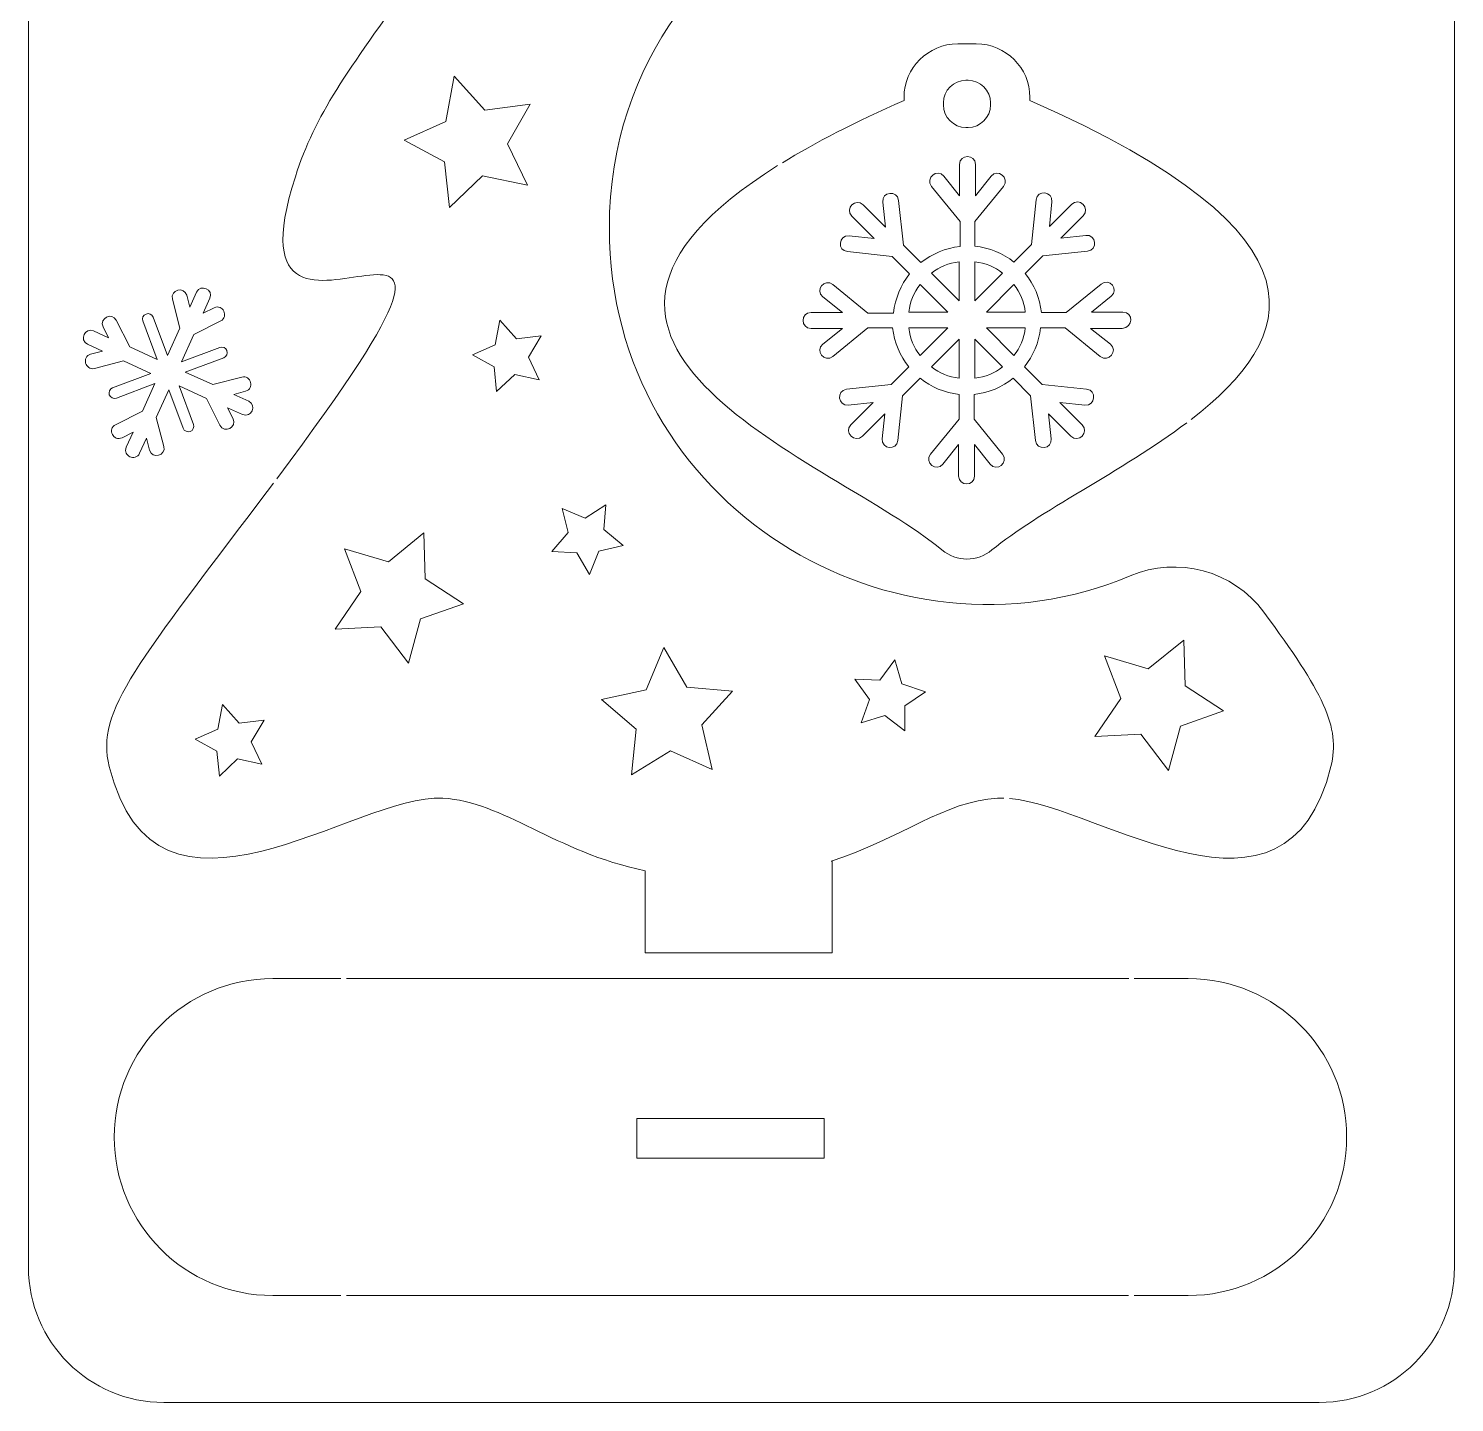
# Model space of a CAD drawing. Header units: inches. Extents: x -202 to -88, y 205 to 408.
# Drawn here: x -202 to -87.7, y 204.9 to 315 of the extents above; entities that cross this region are included whole.
import ezdxf

# ---------------------------------------------------------------- set-up
doc = ezdxf.new("R2010")
doc.units = ezdxf.units.IN
doc.header["$MEASUREMENT"] = 0
doc.layers.add('_U+0421_U+043B_U+043E_U+0439 1', color=7, linetype='Continuous')

# ---------------------------------------------------------------- blocks, each defined once
blk = doc.blocks.new('block 9')
at = {"layer": '_U+0421_U+043B_U+043E_U+0439 1', "color": 7, "lineweight": 5, "true_color": 0xffffff}
for points, knots in [([(-114.27, 292.25), (-114.27, 292.25), (-116.79, 292.25), (-116.79, 292.25), (-116.79, 292.25), (-115.21, 293.52), (-115.21, 293.52), (-114.55, 294.04), (-115.35, 295.03), (-116.02, 294.5), (-116.02, 294.5), (-118.83, 292.22), (-118.83, 292.22), (-118.83, 292.22), (-120.8, 292.22), (-120.8, 292.22), (-120.94, 293.41), (-121.4, 294.46), (-122.1, 295.34), (-122.1, 295.34), (-120.69, 296.75), (-120.69, 296.75), (-120.69, 296.75), (-117.11, 297.13), (-117.11, 297.13), (-116.27, 297.24), (-116.41, 298.5), (-117.25, 298.4), (-117.25, 298.4), (-119.25, 298.19), (-119.25, 298.19), (-119.25, 298.19), (-117.46, 299.98), (-117.46, 299.98), (-116.87, 300.58), (-117.78, 301.49), (-118.38, 300.89), (-118.38, 300.89), (-120.17, 299.1), (-120.17, 299.1), (-120.17, 299.1), (-119.96, 301.1), (-119.96, 301.1), (-119.89, 301.95), (-121.15, 302.09), (-121.22, 301.24), (-121.22, 301.24), (-121.61, 297.66), (-121.61, 297.66), (-121.61, 297.66), (-123.01, 296.26), (-123.01, 296.26), (-123.89, 296.96), (-124.98, 297.41), (-126.14, 297.55), (-126.14, 297.55), (-126.14, 299.52), (-126.14, 299.52), (-126.14, 299.52), (-123.85, 302.33), (-123.85, 302.33), (-123.33, 303), (-124.31, 303.81), (-124.84, 303.14), (-124.84, 303.14), (-126.1, 301.56), (-126.1, 301.56), (-126.1, 301.56), (-126.1, 304.09), (-126.1, 304.09), (-126.1, 304.93), (-127.37, 304.93), (-127.37, 304.09), (-127.37, 304.09), (-127.37, 301.56), (-127.37, 301.56), (-127.37, 301.56), (-128.63, 303.14), (-128.63, 303.14), (-129.16, 303.81), (-130.14, 303), (-129.62, 302.33), (-129.62, 302.33), (-127.33, 299.52), (-127.33, 299.52), (-127.33, 299.52), (-127.33, 297.52), (-127.33, 297.52), (-128.49, 297.38), (-129.58, 296.92), (-130.46, 296.22), (-130.46, 296.22), (-131.86, 297.62), (-131.86, 297.62), (-131.86, 297.62), (-132.25, 301.21), (-132.25, 301.21), (-132.35, 302.05), (-133.62, 301.91), (-133.51, 301.07), (-133.51, 301.07), (-133.3, 299.06), (-133.3, 299.06), (-133.3, 299.06), (-135.09, 300.86), (-135.09, 300.86), (-135.69, 301.45), (-136.6, 300.54), (-136.01, 299.94), (-136.01, 299.94), (-134.22, 298.15), (-134.22, 298.15), (-134.22, 298.15), (-136.22, 298.36), (-136.22, 298.36), (-137.06, 298.43), (-137.2, 297.17), (-136.36, 297.1), (-136.36, 297.1), (-132.78, 296.71), (-132.78, 296.71), (-132.78, 296.71), (-131.37, 295.31), (-131.37, 295.31), (-132.07, 294.43), (-132.53, 293.37), (-132.67, 292.18), (-132.67, 292.18), (-134.71, 292.18), (-134.71, 292.18), (-134.71, 292.18), (-137.52, 294.46), (-137.52, 294.46), (-138.19, 294.99), (-138.99, 294.01), (-138.33, 293.48), (-138.33, 293.48), (-136.75, 292.22), (-136.75, 292.22), (-136.75, 292.22), (-139.27, 292.22), (-139.27, 292.22), (-140.12, 292.22), (-140.12, 290.95), (-139.27, 290.95), (-139.27, 290.95), (-136.75, 290.95), (-136.75, 290.95), (-136.75, 290.95), (-138.33, 289.69), (-138.33, 289.69), (-138.99, 289.16), (-138.19, 288.18), (-137.52, 288.7), (-137.52, 288.7), (-134.71, 290.99), (-134.71, 290.99), (-134.71, 290.99), (-132.74, 290.99), (-132.74, 290.99), (-132.6, 289.83), (-132.14, 288.74), (-131.44, 287.86), (-131.44, 287.86), (-132.85, 286.46), (-132.85, 286.46), (-132.85, 286.46), (-136.43, 286.07), (-136.43, 286.07), (-137.27, 285.96), (-137.13, 284.7), (-136.29, 284.8), (-136.29, 284.8), (-134.29, 285.02), (-134.29, 285.02), (-134.29, 285.02), (-136.08, 283.22), (-136.08, 283.22), (-136.67, 282.63), (-135.76, 281.71), (-135.16, 282.31), (-135.16, 282.31), (-133.37, 284.1), (-133.37, 284.1), (-133.37, 284.1), (-133.58, 282.1), (-133.58, 282.1), (-133.65, 281.26), (-132.39, 281.12), (-132.32, 281.96), (-132.32, 281.96), (-131.93, 285.54), (-131.93, 285.54), (-131.93, 285.54), (-130.53, 286.95), (-130.53, 286.95), (-129.65, 286.24), (-128.56, 285.79), (-127.4, 285.65), (-127.4, 285.65), (-127.4, 283.68), (-127.4, 283.68), (-127.4, 283.68), (-129.69, 280.87), (-129.69, 280.87), (-130.21, 280.2), (-129.23, 279.4), (-128.7, 280.06), (-128.7, 280.06), (-127.44, 281.64), (-127.44, 281.64), (-127.44, 281.64), (-127.44, 279.11), (-127.44, 279.11), (-127.44, 278.27), (-126.17, 278.27), (-126.17, 279.11), (-126.17, 279.11), (-126.17, 281.64), (-126.17, 281.64), (-126.17, 281.64), (-124.91, 280.06), (-124.91, 280.06), (-124.38, 279.4), (-123.4, 280.2), (-123.92, 280.87), (-123.92, 280.87), (-126.21, 283.68), (-126.21, 283.68), (-126.21, 283.68), (-126.21, 285.65), (-126.21, 285.65), (-125.01, 285.79), (-123.96, 286.24), (-123.08, 286.95), (-123.08, 286.95), (-121.68, 285.54), (-121.68, 285.54), (-121.68, 285.54), (-121.29, 281.96), (-121.29, 281.96), (-121.19, 281.12), (-119.92, 281.26), (-120.03, 282.1), (-120.03, 282.1), (-120.24, 284.1), (-120.24, 284.1), (-120.24, 284.1), (-118.45, 282.31), (-118.45, 282.31), (-117.85, 281.71), (-116.94, 282.63), (-117.53, 283.22), (-117.53, 283.22), (-119.32, 285.02), (-119.32, 285.02), (-119.32, 285.02), (-117.32, 284.8), (-117.32, 284.8), (-116.48, 284.73), (-116.34, 286), (-117.18, 286.07), (-117.18, 286.07), (-120.76, 286.46), (-120.76, 286.46), (-120.76, 286.46), (-122.17, 287.86), (-122.17, 287.86), (-121.47, 288.74), (-121.01, 289.83), (-120.87, 290.99), (-120.87, 290.99), (-118.9, 290.99), (-118.9, 290.99), (-118.9, 290.99), (-116.09, 288.7), (-116.09, 288.7), (-115.42, 288.18), (-114.62, 289.16), (-115.28, 289.69), (-115.28, 289.69), (-116.87, 290.95), (-116.87, 290.95), (-116.87, 290.95), (-114.34, 290.95), (-114.34, 290.95), (-113.42, 290.99), (-113.42, 292.25), (-114.27, 292.25)], [0, 0, 0, 0, 1, 1, 1, 2, 2, 2, 3, 3, 3, 4, 4, 4, 5, 5, 5, 6, 6, 6, 7, 7, 7, 8, 8, 8, 9, 9, 9, 10, 10, 10, 11, 11, 11, 12, 12, 12, 13, 13, 13, 14, 14, 14, 15, 15, 15, 16, 16, 16, 17, 17, 17, 18, 18, 18, 19, 19, 19, 20, 20, 20, 21, 21, 21, 22, 22, 22, 23, 23, 23, 24, 24, 24, 25, 25, 25, 26, 26, 26, 27, 27, 27, 28, 28, 28, 29, 29, 29, 30, 30, 30, 31, 31, 31, 32, 32, 32, 33, 33, 33, 34, 34, 34, 35, 35, 35, 36, 36, 36, 37, 37, 37, 38, 38, 38, 39, 39, 39, 40, 40, 40, 41, 41, 41, 42, 42, 42, 43, 43, 43, 44, 44, 44, 45, 45, 45, 46, 46, 46, 47, 47, 47, 48, 48, 48, 49, 49, 49, 50, 50, 50, 51, 51, 51, 52, 52, 52, 53, 53, 53, 54, 54, 54, 55, 55, 55, 56, 56, 56, 57, 57, 57, 58, 58, 58, 59, 59, 59, 60, 60, 60, 61, 61, 61, 62, 62, 62, 63, 63, 63, 64, 64, 64, 65, 65, 65, 66, 66, 66, 67, 67, 67, 68, 68, 68, 69, 69, 69, 70, 70, 70, 71, 71, 71, 72, 72, 72, 73, 73, 73, 74, 74, 74, 75, 75, 75, 76, 76, 76, 77, 77, 77, 78, 78, 78, 79, 79, 79, 80, 80, 80, 81, 81, 81, 82, 82, 82, 83, 83, 83, 84, 84, 84, 85, 85, 85, 86, 86, 86, 87, 87, 87, 88, 88, 88, 89, 89, 89, 90, 90, 90, 91, 91, 91, 92, 92, 92, 93, 93, 93, 94, 94, 94, 95, 95, 95, 96, 96, 96, 96]), ([(-127.4, 293.16), (-127.4, 293.16), (-129.62, 295.38), (-129.62, 295.38), (-128.98, 295.87), (-128.25, 296.18), (-127.4, 296.29), (-127.4, 296.29), (-127.4, 293.16), (-127.4, 293.16)], [0, 0, 0, 0, 1, 1, 1, 2, 2, 2, 3, 3, 3, 3]), ([(-126.14, 296.29), (-125.29, 296.18), (-124.56, 295.87), (-123.92, 295.38), (-123.92, 295.38), (-126.14, 293.16), (-126.14, 293.16), (-126.14, 293.16), (-126.14, 296.29), (-126.14, 296.29)], [0, 0, 0, 0, 1, 1, 1, 2, 2, 2, 3, 3, 3, 3]), ([(-130.53, 294.46), (-130.53, 294.46), (-128.32, 292.25), (-128.32, 292.25), (-128.32, 292.25), (-131.44, 292.25), (-131.44, 292.25), (-131.34, 293.09), (-131.02, 293.83), (-130.53, 294.46)], [0, 0, 0, 0, 1, 1, 1, 2, 2, 2, 3, 3, 3, 3]), ([(-125.22, 292.25), (-125.22, 292.25), (-123.01, 294.46), (-123.01, 294.46), (-122.52, 293.83), (-122.2, 293.09), (-122.1, 292.25), (-122.1, 292.25), (-125.22, 292.25), (-125.22, 292.25)], [0, 0, 0, 0, 1, 1, 1, 2, 2, 2, 3, 3, 3, 3]), ([(-131.44, 290.99), (-131.44, 290.99), (-128.32, 290.99), (-128.32, 290.99), (-128.32, 290.99), (-130.53, 288.77), (-130.53, 288.77), (-131.02, 289.41), (-131.34, 290.14), (-131.44, 290.99)], [0, 0, 0, 0, 1, 1, 1, 2, 2, 2, 3, 3, 3, 3]), ([(-123.01, 288.77), (-123.01, 288.77), (-125.22, 290.99), (-125.22, 290.99), (-125.22, 290.99), (-122.1, 290.99), (-122.1, 290.99), (-122.2, 290.14), (-122.52, 289.41), (-123.01, 288.77)], [0, 0, 0, 0, 1, 1, 1, 2, 2, 2, 3, 3, 3, 3]), ([(-127.4, 286.95), (-128.25, 287.05), (-128.98, 287.37), (-129.62, 287.86), (-129.62, 287.86), (-127.4, 290.07), (-127.4, 290.07), (-127.4, 290.07), (-127.4, 286.95), (-127.4, 286.95)], [0, 0, 0, 0, 1, 1, 1, 2, 2, 2, 3, 3, 3, 3]), ([(-126.14, 286.95), (-126.14, 286.95), (-126.14, 290.07), (-126.14, 290.07), (-126.14, 290.07), (-123.92, 287.86), (-123.92, 287.86), (-124.56, 287.37), (-125.29, 287.05), (-126.14, 286.95)], [0, 0, 0, 0, 1, 1, 1, 2, 2, 2, 3, 3, 3, 3])]:
    blk.add_open_spline(points, degree=3, knots=knots, dxfattribs=at)

msp = doc.modelspace()

# ---------------------------------------------------------------- linework, layer by layer
at = {"layer": '_U+0421_U+043B_U+043E_U+0439 1', "color": 1, "lineweight": 5, "true_color": 0xff0000}
for points in [[(-161.78, 308.93), (-165.42, 308.44), (-167.89, 311.15), (-168.54, 307.54), (-171.89, 306.03), (-168.66, 304.3), (-168.26, 300.64), (-165.6, 303.18), (-162.01, 302.43), (-163.6, 305.74), (-161.78, 308.93)], [(-160.9, 290.35), (-162.88, 290.11), (-164.21, 291.6), (-164.59, 289.64), (-166.42, 288.84), (-164.67, 287.87), (-164.48, 285.88), (-163.02, 287.25), (-161.06, 286.82), (-161.91, 288.63), (-160.9, 290.35)], [(-155.88, 274.82), (-155.71, 276.81), (-157.39, 275.73), (-159.23, 276.52), (-158.73, 274.58), (-160.04, 273.07), (-158.05, 272.95), (-157.02, 271.23), (-156.28, 273.1), (-154.34, 273.54), (-155.88, 274.82)], [(-170.2, 270.88), (-170.3, 274.55), (-173.15, 272.24), (-176.67, 273.28), (-175.36, 269.85), (-177.43, 266.83), (-173.76, 267.02), (-171.53, 264.11), (-170.58, 267.66), (-167.12, 268.88), (-170.2, 270.88)], [(-145.58, 261.88), (-149.24, 262.18), (-151.08, 265.36), (-152.48, 261.97), (-156.08, 261.21), (-153.29, 258.82), (-153.67, 255.17), (-150.54, 257.08), (-147.19, 255.59), (-148.04, 259.16), (-145.58, 261.88)], [(-109.29, 262.3), (-109.39, 265.97), (-112.24, 263.66), (-115.76, 264.7), (-114.44, 261.27), (-116.52, 258.24), (-112.85, 258.43), (-110.61, 255.52), (-109.67, 259.07), (-106.21, 260.3), (-109.29, 262.3)], [(-132, 262.46), (-132.56, 264.38), (-133.75, 262.76), (-135.75, 262.82), (-134.58, 261.2), (-135.25, 259.32), (-133.35, 259.93), (-131.76, 258.7), (-131.76, 260.7), (-130.1, 261.83), (-132, 262.46)], [(-183.12, 259.55), (-185.11, 259.3), (-186.44, 260.79), (-186.82, 258.83), (-188.65, 258.03), (-186.9, 257.06), (-186.7, 255.07), (-185.24, 256.44), (-183.29, 256.01), (-184.14, 257.82), (-183.12, 259.55)], [(-113.81, 238.83), (-176.52, 238.83)], [(-153.23, 227.63), (-153.23, 224.45), (-138.23, 224.45), (-138.23, 227.63), (-153.23, 227.63)], [(-113.82, 213.43), (-176.52, 213.43)]]:
    msp.add_lwpolyline(points, dxfattribs=at)
for points, knots in [([(-98.54, 204.86), (-98.54, 204.86), (-191.15, 204.86), (-191.15, 204.86), (-197.14, 204.86), (-202, 209.71), (-202, 215.7), (-202, 215.7), (-202, 397.21), (-202, 397.21), (-202, 403.2), (-197.14, 408.06), (-191.15, 408.06), (-191.15, 408.06), (-98.54, 408.06), (-98.54, 408.06), (-92.55, 408.06), (-87.7, 403.2), (-87.7, 397.21), (-87.7, 397.21), (-87.7, 215.7), (-87.7, 215.7), (-87.7, 209.71), (-92.55, 204.86), (-98.54, 204.86)], [0, 0, 0, 0, 1, 1, 1, 2, 2, 2, 3, 3, 3, 4, 4, 4, 5, 5, 5, 6, 6, 6, 7, 7, 7, 8, 8, 8, 8]), ([(-182.1, 278.89), (-158.5, 310.36), (-187.13, 282.81), (-180.61, 303.1), (-178.98, 308.19), (-176.59, 311.29), (-171.04, 319.14), (-161.53, 332.61), (-166.31, 328.47), (-170.2, 328.71), (-178.7, 329.22), (-175.03, 333.67), (-169.64, 340.81), (-168.96, 341.71), (-165.76, 346.05), (-161.95, 351.05)], [0, 0, 0, 0, 1, 1, 1, 2, 2, 2, 3, 3, 3, 4, 4, 4, 5, 5, 5, 5]), ([(-115.08, 323.37), (-115.27, 317.89), (-119.01, 315.01), (-127.16, 316.22), (-138.93, 317.98), (-134.83, 326.19), (-130.73, 325.4), (-129.34, 325.12), (-128.94, 323.26), (-130.08, 322.57), (-132.02, 321.37), (-119.38, 318.45), (-120.07, 324.8), (-121.21, 335.42), (-155.44, 326.36), (-155.44, 298.98), (-155.44, 276.7), (-132.64, 263.14), (-113.7, 271.11), (-109.88, 272.71), (-105.45, 271.55), (-102.98, 268.21), (-98.26, 261.8), (-96.81, 259.02), (-97.6, 255.83), (-101.18, 241.37), (-115.92, 252.6), (-123.37, 253.27)], [0, 0, 0, 0, 1, 1, 1, 2, 2, 2, 3, 3, 3, 4, 4, 4, 5, 5, 5, 6, 6, 6, 7, 7, 7, 8, 8, 8, 9, 9, 9, 9]), ([(-141.57, 304.22), (-138.97, 305.82), (-135.75, 307.48), (-131.82, 309.22), (-131.82, 309.22), (-131.82, 309.46), (-131.82, 309.46), (-131.82, 311.83), (-129.89, 313.75), (-127.52, 313.75), (-127.52, 313.75), (-126.03, 313.75), (-126.03, 313.75), (-123.66, 313.75), (-121.73, 311.83), (-121.73, 309.46), (-121.73, 309.46), (-121.73, 309.22), (-121.73, 309.22), (-96.96, 298.28), (-100.34, 290.17), (-108.81, 283.65)], [0, 0, 0, 0, 1, 1, 1, 2, 2, 2, 3, 3, 3, 4, 4, 4, 5, 5, 5, 6, 6, 6, 7, 7, 7, 7]), ([(-126.69, 310.83), (-126.69, 310.83), (-126.86, 310.83), (-126.86, 310.83), (-127.85, 310.83), (-128.66, 310.02), (-128.66, 309.03), (-128.66, 309.03), (-128.66, 308.86), (-128.66, 308.86), (-128.66, 307.86), (-127.85, 307.05), (-126.86, 307.05), (-126.86, 307.05), (-126.69, 307.05), (-126.69, 307.05), (-125.69, 307.05), (-124.89, 307.86), (-124.89, 308.86), (-124.89, 308.86), (-124.89, 309.03), (-124.89, 309.03), (-124.89, 310.02), (-125.69, 310.83), (-126.69, 310.83)], [0, 0, 0, 0, 1, 1, 1, 2, 2, 2, 3, 3, 3, 4, 4, 4, 5, 5, 5, 6, 6, 6, 7, 7, 7, 8, 8, 8, 8]), ([(-141.95, 303.99), (-165.13, 289.49), (-137.54, 280.46), (-128.78, 273.19), (-127.61, 272.22), (-125.94, 272.22), (-124.77, 273.19), (-121.14, 276.2), (-114.3, 279.51), (-109.16, 283.38)], [0, 0, 0, 0, 1, 1, 1, 2, 2, 2, 3, 3, 3, 3]), ([(-182.37, 278.53), (-193.25, 264.06), (-196.65, 260.36), (-195.53, 255.83), (-191.79, 240.71), (-175.85, 253.66), (-168.79, 253.29), (-163.96, 253.04), (-159.82, 248.98), (-152.58, 247.48), (-152.58, 247.48), (-152.58, 240.89), (-152.58, 240.89), (-152.58, 240.89), (-137.58, 240.89), (-137.58, 240.89), (-137.58, 240.89), (-137.58, 248.25), (-137.58, 248.25), (-137.58, 248.25), (-137.66, 248.25), (-137.66, 248.25), (-132.12, 250.05), (-128.49, 253.08), (-124.33, 253.29), (-124.16, 253.31), (-123.99, 253.31), (-123.81, 253.3)], [0, 0, 0, 0, 1, 1, 1, 2, 2, 2, 3, 3, 3, 4, 4, 4, 5, 5, 5, 6, 6, 6, 7, 7, 7, 8, 8, 8, 9, 9, 9, 9]), ([(-176.96, 213.43), (-176.96, 213.43), (-182.42, 213.43), (-182.42, 213.43), (-185.92, 213.43), (-189.1, 214.85), (-191.4, 217.15), (-193.7, 219.45), (-195.12, 222.62), (-195.12, 226.13), (-195.12, 233.14), (-189.43, 238.83), (-182.42, 238.83), (-182.42, 238.83), (-176.96, 238.83), (-176.96, 238.83)], [0, 0, 0, 0, 1, 1, 1, 2, 2, 2, 3, 3, 3, 4, 4, 4, 5, 5, 5, 5]), ([(-113.37, 238.83), (-113.37, 238.83), (-109.04, 238.83), (-109.04, 238.83), (-105.53, 238.83), (-102.36, 237.41), (-100.06, 235.11), (-97.76, 232.81), (-96.34, 229.64), (-96.34, 226.13), (-96.34, 219.11), (-102.03, 213.43), (-109.04, 213.43), (-109.04, 213.43), (-113.38, 213.43), (-113.38, 213.43)], [0, 0, 0, 0, 1, 1, 1, 2, 2, 2, 3, 3, 3, 4, 4, 4, 5, 5, 5, 5])]:
    msp.add_open_spline(points, degree=3, knots=knots, dxfattribs=at)
at = {"layer": '_U+0421_U+043B_U+043E_U+0439 1', "color": 7, "lineweight": 5, "true_color": 0xffffff}
msp.add_open_spline([(-184.84, 284.04), (-184.84, 284.04), (-186.04, 284.59), (-186.04, 284.59), (-186.04, 284.59), (-185.6, 283.7), (-185.6, 283.7), (-185.27, 283.03), (-186.3, 282.5), (-186.65, 283.18), (-186.65, 283.18), (-187.73, 285.33), (-187.73, 285.33), (-187.73, 285.33), (-189.93, 286.33), (-189.93, 286.33), (-189.93, 286.33), (-188.78, 283.25), (-188.78, 283.25), (-188.69, 283.03), (-188.81, 282.76), (-189.03, 282.68), (-189.26, 282.6), (-189.52, 282.72), (-189.6, 282.94), (-189.6, 282.94), (-190.76, 286.01), (-190.76, 286.01), (-190.76, 286.01), (-191.76, 283.81), (-191.76, 283.81), (-191.76, 283.81), (-191.15, 281.48), (-191.15, 281.48), (-190.96, 280.74), (-192.1, 280.44), (-192.29, 281.18), (-192.29, 281.18), (-192.54, 282.14), (-192.54, 282.14), (-192.54, 282.14), (-193.09, 280.94), (-193.09, 280.94), (-193.24, 280.59), (-193.61, 280.54), (-193.87, 280.66), (-194.13, 280.78), (-194.31, 281.07), (-194.16, 281.42), (-194.16, 281.42), (-193.61, 282.62), (-193.61, 282.62), (-193.61, 282.62), (-194.5, 282.18), (-194.5, 282.18), (-194.83, 282.02), (-195.15, 282.19), (-195.27, 282.45), (-195.41, 282.73), (-195.36, 283.07), (-195.02, 283.23), (-195.02, 283.23), (-192.87, 284.31), (-192.87, 284.31), (-192.87, 284.31), (-191.87, 286.52), (-191.87, 286.52), (-191.87, 286.52), (-194.95, 285.36), (-194.95, 285.36), (-195.17, 285.28), (-195.43, 285.4), (-195.52, 285.62), (-195.6, 285.84), (-195.48, 286.1), (-195.26, 286.19), (-195.26, 286.19), (-192.18, 287.34), (-192.18, 287.34), (-192.18, 287.34), (-194.39, 288.34), (-194.39, 288.34), (-194.39, 288.34), (-196.72, 287.74), (-196.72, 287.74), (-197.08, 287.64), (-197.33, 287.89), (-197.42, 288.16), (-197.5, 288.44), (-197.38, 288.78), (-197.02, 288.88), (-197.02, 288.88), (-196.06, 289.13), (-196.06, 289.13), (-196.06, 289.13), (-197.26, 289.67), (-197.26, 289.67), (-197.96, 289.99), (-197.48, 291.06), (-196.78, 290.74), (-196.78, 290.74), (-195.58, 290.2), (-195.58, 290.2), (-195.58, 290.2), (-196.02, 291.08), (-196.02, 291.08), (-196.34, 291.75), (-195.31, 292.29), (-194.96, 291.6), (-194.96, 291.6), (-193.88, 289.46), (-193.88, 289.46), (-193.88, 289.46), (-191.68, 288.46), (-191.68, 288.46), (-191.68, 288.46), (-192.84, 291.54), (-192.84, 291.54), (-192.92, 291.76), (-192.8, 292.02), (-192.58, 292.1), (-192.36, 292.19), (-192.1, 292.07), (-192.01, 291.85), (-192.01, 291.85), (-190.85, 288.77), (-190.85, 288.77), (-190.85, 288.77), (-189.86, 290.97), (-189.86, 290.97), (-189.86, 290.97), (-190.46, 293.3), (-190.46, 293.3), (-190.65, 294.04), (-189.51, 294.34), (-189.32, 293.6), (-189.32, 293.6), (-189.07, 292.64), (-189.07, 292.64), (-189.07, 292.64), (-188.53, 293.85), (-188.53, 293.85), (-188.21, 294.54), (-187.14, 294.06), (-187.46, 293.36), (-187.46, 293.36), (-188, 292.16), (-188, 292.16), (-188, 292.16), (-187.12, 292.6), (-187.12, 292.6), (-186.78, 292.76), (-186.46, 292.59), (-186.35, 292.33), (-186.21, 292.06), (-186.26, 291.71), (-186.59, 291.55), (-186.59, 291.55), (-188.74, 290.47), (-188.74, 290.47), (-188.74, 290.47), (-189.74, 288.26), (-189.74, 288.26), (-189.74, 288.26), (-186.66, 289.42), (-186.66, 289.42), (-186.44, 289.51), (-186.18, 289.39), (-186.1, 289.17), (-186.01, 288.94), (-186.13, 288.68), (-186.35, 288.6), (-186.35, 288.6), (-189.43, 287.44), (-189.43, 287.44), (-189.43, 287.44), (-187.22, 286.44), (-187.22, 286.44), (-187.22, 286.44), (-184.9, 287.04), (-184.9, 287.04), (-184.54, 287.14), (-184.28, 286.9), (-184.2, 286.62), (-184.11, 286.34), (-184.24, 286.01), (-184.6, 285.91), (-184.6, 285.91), (-185.55, 285.66), (-185.55, 285.66), (-185.55, 285.66), (-184.35, 285.11), (-184.35, 285.11), (-183.65, 284.8), (-184.14, 283.73), (-184.84, 284.04)], degree=3, knots=[0, 0, 0, 0, 1, 1, 1, 2, 2, 2, 3, 3, 3, 4, 4, 4, 5, 5, 5, 6, 6, 6, 7, 7, 7, 8, 8, 8, 9, 9, 9, 10, 10, 10, 11, 11, 11, 12, 12, 12, 13, 13, 13, 14, 14, 14, 15, 15, 15, 16, 16, 16, 17, 17, 17, 18, 18, 18, 19, 19, 19, 20, 20, 20, 21, 21, 21, 22, 22, 22, 23, 23, 23, 24, 24, 24, 25, 25, 25, 26, 26, 26, 27, 27, 27, 28, 28, 28, 29, 29, 29, 30, 30, 30, 31, 31, 31, 32, 32, 32, 33, 33, 33, 34, 34, 34, 35, 35, 35, 36, 36, 36, 37, 37, 37, 38, 38, 38, 39, 39, 39, 40, 40, 40, 41, 41, 41, 42, 42, 42, 43, 43, 43, 44, 44, 44, 45, 45, 45, 46, 46, 46, 47, 47, 47, 48, 48, 48, 49, 49, 49, 50, 50, 50, 51, 51, 51, 52, 52, 52, 53, 53, 53, 54, 54, 54, 55, 55, 55, 56, 56, 56, 57, 57, 57, 58, 58, 58, 59, 59, 59, 60, 60, 60, 61, 61, 61, 62, 62, 62, 63, 63, 63, 64, 64, 64, 65, 65, 65, 65], dxfattribs=at)

# ---------------------------------------------------------------- block references
at = {"layer": '_U+0421_U+043B_U+043E_U+0439 1'}
msp.add_blockref('block 9', (0, 0), dxfattribs=at)

doc.saveas('drawing.dxf')
